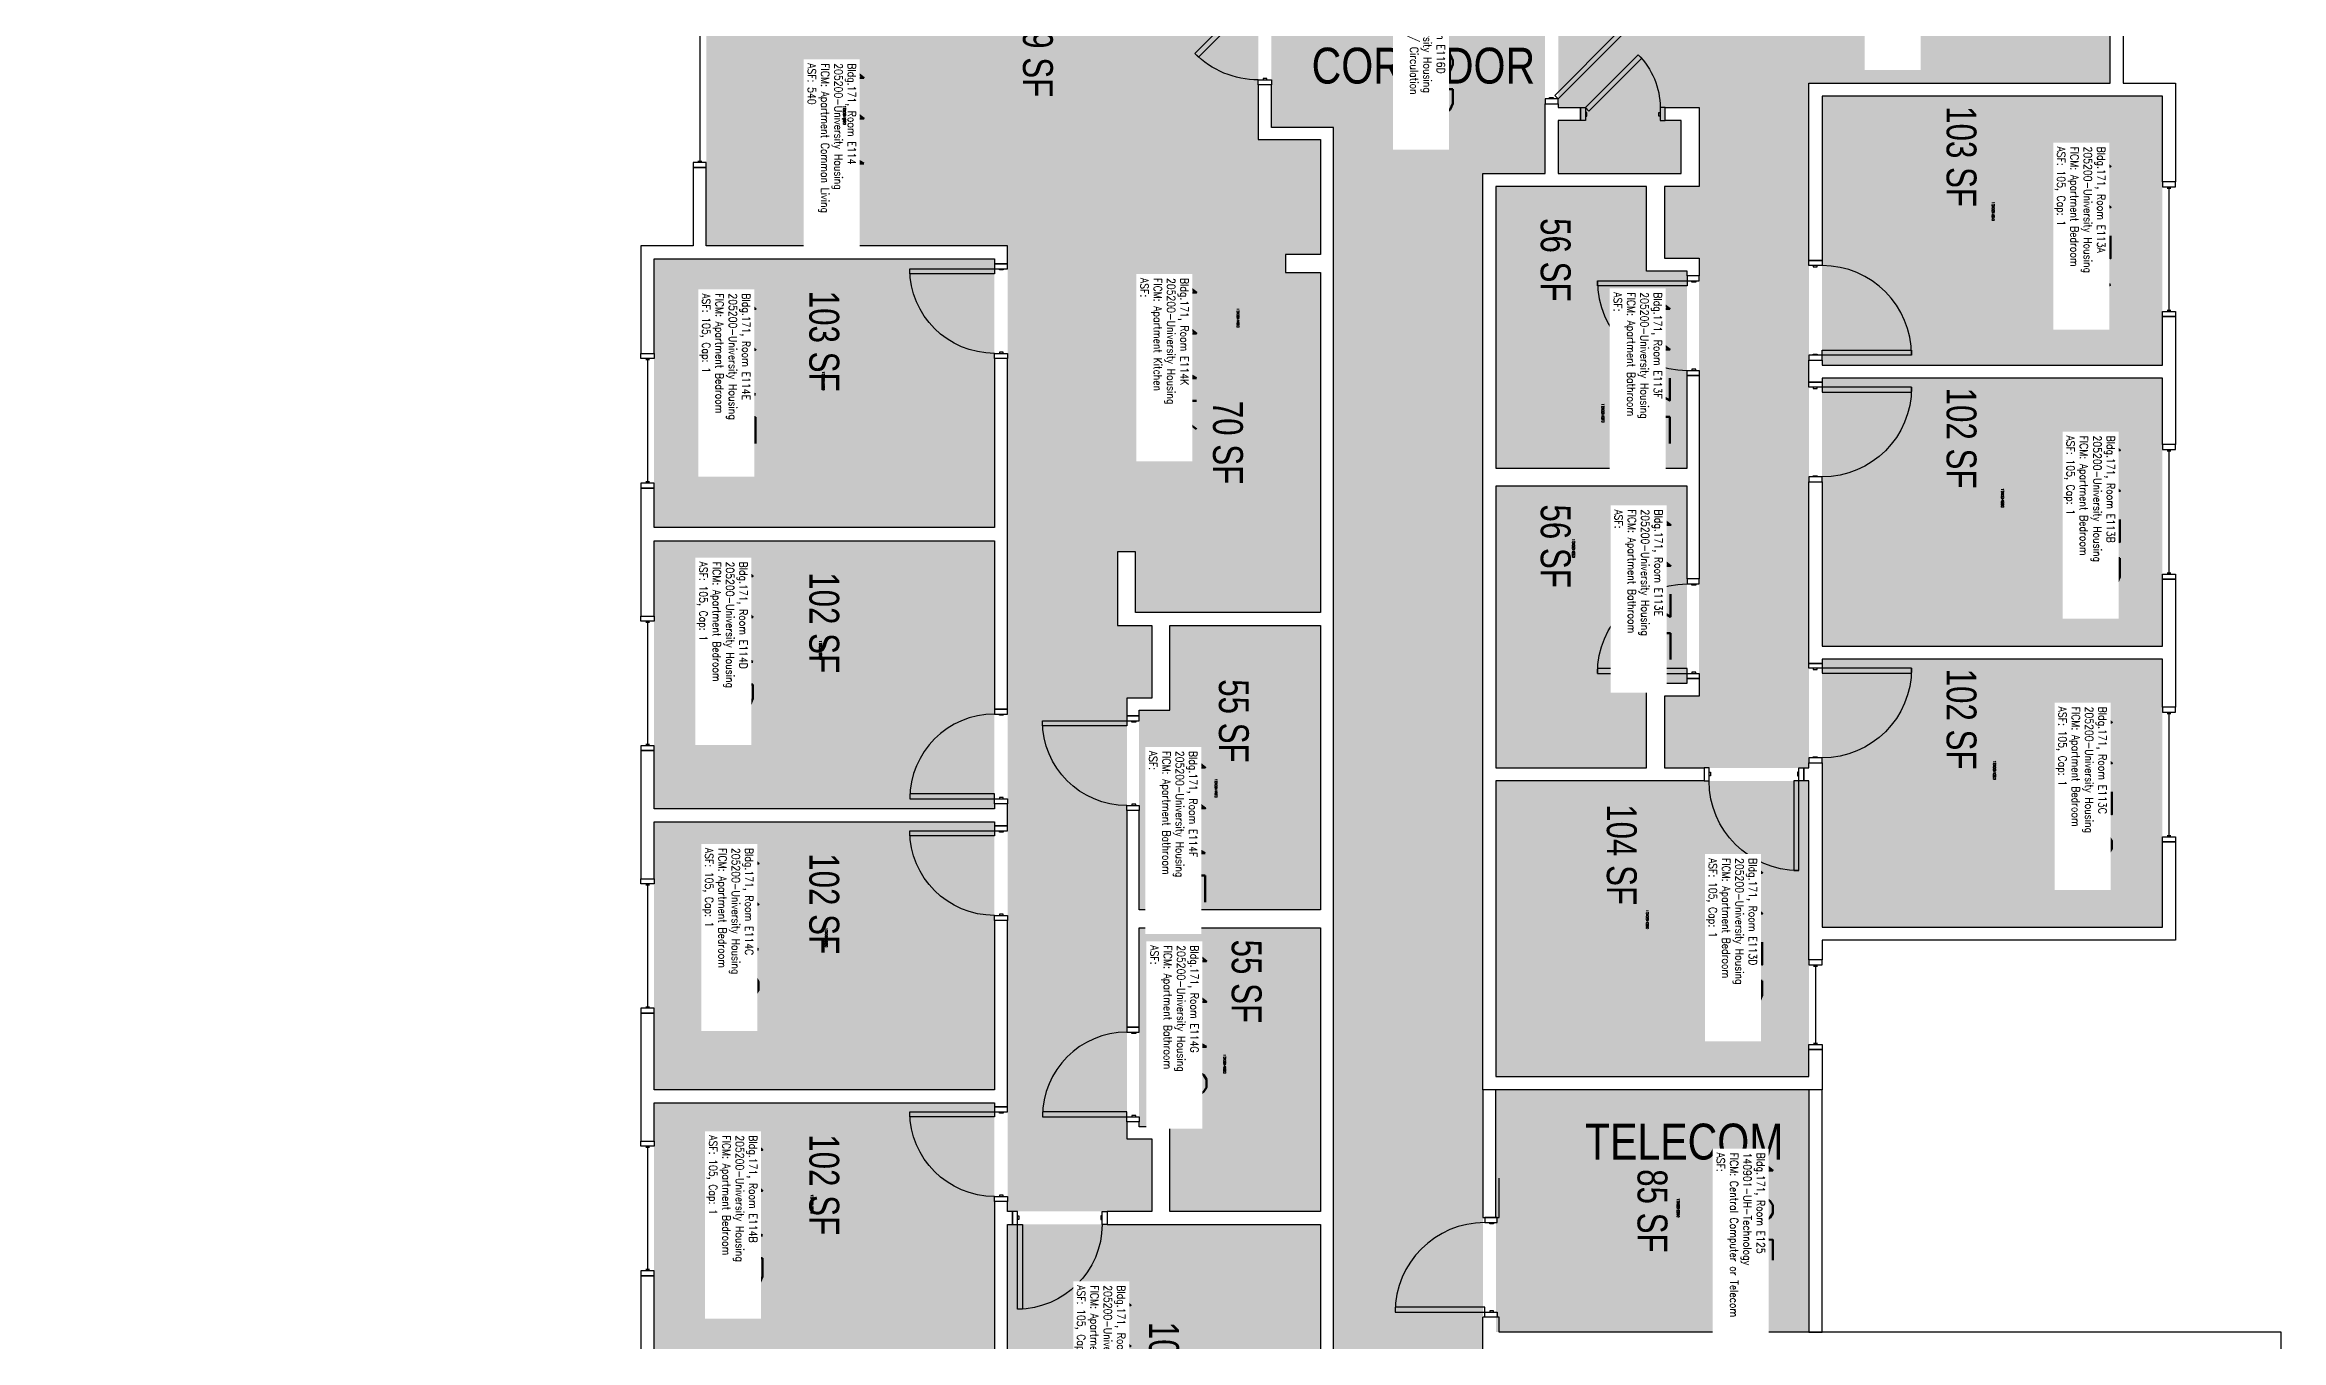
# Model space of a CAD drawing. Header units: inches. Extents: x 9163 to 12768, y -254 to 1312.
# Drawn here: x 11834 to 12732, y 369 to 889 of the extents above; entities that cross this region are included whole.
import ezdxf
from ezdxf.enums import TextEntityAlignment as Align

# ---------------------------------------------------------------- set-up
doc = ezdxf.new("R2010")
doc.units = ezdxf.units.IN
doc.header["$LTSCALE"] = 48
doc.header["$MEASUREMENT"] = 0
for name, color, linetype in [('A-AREA-IDEN', 1, 'Continuous'), ('A-DOOR', 2, 'Continuous'), ('A-GLAZ', 1, 'Continuous'), ('A-IDEN-RNUM', 7, 'Continuous'), ('A-IDEN-SNUM', 4, 'Continuous'), ('A-IDEN-VNUM', 4, 'Continuous'), ('A-WALL', 5, 'Continuous'), ('AREA-TEXT', 3, 'Continuous'), ('Rooms-Category-Color', 7, 'Continuous'), ('Rooms-College-Color', 7, 'Continuous'), ('Rooms-Department-Color', 7, 'Continuous'), ('Rooms-Division-Color', 7, 'Continuous'), ('Rooms-Information', 7, 'Continuous')]:
    doc.layers.add(name, color=color, linetype=linetype)
doc.styles.add('AREA', font='arial.ttf', dxfattribs={"width": 0.75, "height": 12})
doc.styles.add('ROOMSNUMBER', font='txt.shx', dxfattribs={"height": 0.03})
doc.styles.add('ROOMVNUMBER', font='simplex.shx', dxfattribs={"width": 0.85})
doc.styles.get("Standard").update_dxf_attribs({"font": 'ARIALN.TTF'})

msp = doc.modelspace()

# ---------------------------------------------------------------- hatches: boundary and pattern name
h = msp.add_hatch()
h.set_pattern_fill('ANSI31', color=256, style=0)
h.set_pattern_definition([(45, (13062.42635, 410.27494), (0.088388348, -0.088388348), [])])
h.paths.add_polyline_path([(12478.48, 741.74), (12478.48, 800.48), (12469.27, 800.48), (12469.27, 741.74)], flags=9)
at = {"layer": 'Rooms-Category-Color', "true_color": 0xadadad}
msp.add_hatch(color=253, dxfattribs=at).paths.add_polyline_path([(11586.08, 1009.26), (11586.08, 949.25), (11718.14, 949.26), (11979.46, 949.26), (12351.33, 949.26), (12351.33, 915.16), (12326.33, 915.16), (12326.33, 856.04), (12351.33, 856.04), (12351.33, 233.63), (12411.33, 233.63), (12411.33, 271.26), (12411.33, 837.54), (12436.33, 837.54), (12436.33, 919.86), (12411.33, 919.86), (12411.33, 1009.26), (12297.55, 1009.26), (12297.55, 1034.26), (12215.23, 1034.26), (12215.23, 1009.26), (12031.19, 1009.26)])
at = {"layer": 'Rooms-Category-Color', "true_color": 0x728ef3}
for points in [[(12546.71, 1009.26), (12546.71, 925.11), (12441.58, 925.11), (12441.58, 863.99), (12450.53, 863.99), (12450.53, 858.74), (12441.58, 858.74), (12441.58, 837.54), (12490.96, 837.54), (12490.96, 858.74), (12484.53, 858.74), (12484.53, 863.99), (12498.21, 863.99), (12498.21, 832.29), (12484.33, 832.29), (12484.33, 803.54), (12498.21, 803.54), (12498.21, 627.51), (12484.33, 627.51), (12484.33, 598.76), (12542.33, 598.76), (12542.33, 873.76), (12663.33, 873.76), (12663.33, 1009.26)], [(12220.33, 420.63), (12220.33, 808.51), (12099.33, 808.51), (12099.33, 944.01), (12264.46, 944.01), (12264.46, 915.16), (12281.08, 915.16), (12281.08, 920.04), (12269.33, 920.04), (12269.33, 944.01), (12346.08, 944.01), (12346.08, 920.04), (12319.08, 920.04), (12319.08, 915.16), (12321.08, 915.16), (12321.08, 851.16), (12346.08, 851.16), (12346.08, 804.96), (12332.08, 804.96), (12332.08, 797.71), (12271.72, 797.71), (12271.72, 685.59), (12264.47, 685.59), (12264.47, 655.96), (12278.33, 655.96), (12278.33, 626.83), (12268.33, 626.83), (12268.33, 449.76), (12278.33, 449.76), (12278.33, 420.63)], [(12684.33, 760.51), (12684.33, 868.51), (12547.58, 868.51), (12547.58, 760.51), (12683.89, 760.52)], [(12416.58, 719.16), (12416.58, 832.29), (12477.08, 832.29), (12477.08, 798.29), (12493.33, 798.29), (12493.33, 719.15)], [(12078.33, 695.26), (12078.33, 803.26), (12215.08, 803.26), (12215.08, 695.26), (12078.77, 695.27)], [(12346.08, 797.71), (12346.08, 661.21), (12271.72, 661.21), (12271.72, 797.71)], [(12684.33, 647.63), (12684.33, 755.26), (12547.6, 755.27), (12547.58, 647.63), (12683.89, 647.64)], [(12493.33, 632.77), (12493.33, 711.9), (12416.58, 711.9), (12416.58, 598.77), (12477.08, 598.76), (12477.08, 632.76)], [(12078.33, 582.38), (12078.33, 690.01), (12215.07, 690.02), (12215.08, 582.38), (12078.77, 582.39)], [(12346.08, 541.77), (12346.08, 655.96), (12285.58, 655.96), (12285.58, 621.96), (12273.21, 621.96), (12273.21, 541.77)], [(12684.33, 642.38), (12684.33, 534.76), (12547.58, 534.76), (12547.6, 642.39), (12683.89, 642.39)], [(12416.58, 474.77), (12542.33, 474.76), (12542.33, 593.51), (12416.58, 593.51)], [(12078.33, 577.13), (12078.33, 469.51), (12215.08, 469.51), (12215.07, 577.14), (12078.77, 577.14)], [(12273.21, 454.63), (12273.21, 534.52), (12346.08, 534.52), (12346.08, 420.64), (12285.58, 420.62), (12285.58, 454.63)], [(12078.33, 464.26), (12078.33, 356.63), (12215.08, 356.63), (12215.07, 464.27), (12078.77, 464.27)], [(12346.08, 296.64), (12220.33, 296.63), (12220.33, 415.38), (12346.08, 415.38)]]:
    msp.add_hatch(color=171, dxfattribs=at).paths.add_polyline_path(points)
at = {"layer": 'Rooms-Category-Color', "true_color": 0xe3c5e1}
msp.add_hatch(color=254, dxfattribs=at).paths.add_polyline_path([(12416.58, 469.51), (12542.33, 469.51), (12542.33, 372.13), (12416.58, 372.13)])
at = {"layer": 'Rooms-College-Color', "true_color": 0xadadad}
for points in [[(11586.08, 1009.26), (11586.08, 949.25), (11718.14, 949.26), (11979.46, 949.26), (12351.33, 949.26), (12351.33, 915.16), (12326.33, 915.16), (12326.33, 856.04), (12351.33, 856.04), (12351.33, 233.63), (12411.33, 233.63), (12411.33, 271.26), (12411.33, 837.54), (12436.33, 837.54), (12436.33, 919.86), (12411.33, 919.86), (12411.33, 1009.26), (12297.55, 1009.26), (12297.55, 1034.26), (12215.23, 1034.26), (12215.23, 1009.26), (12031.19, 1009.26)], [(12546.71, 1009.26), (12546.71, 925.11), (12441.58, 925.11), (12441.58, 863.99), (12450.53, 863.99), (12450.53, 858.74), (12441.58, 858.74), (12441.58, 837.54), (12490.96, 837.54), (12490.96, 858.74), (12484.53, 858.74), (12484.53, 863.99), (12498.21, 863.99), (12498.21, 832.29), (12484.33, 832.29), (12484.33, 803.54), (12498.21, 803.54), (12498.21, 627.51), (12484.33, 627.51), (12484.33, 598.76), (12542.33, 598.76), (12542.33, 873.76), (12663.33, 873.76), (12663.33, 1009.26)], [(12220.33, 420.63), (12220.33, 808.51), (12099.33, 808.51), (12099.33, 944.01), (12264.46, 944.01), (12264.46, 915.16), (12281.08, 915.16), (12281.08, 920.04), (12269.33, 920.04), (12269.33, 944.01), (12346.08, 944.01), (12346.08, 920.04), (12319.08, 920.04), (12319.08, 915.16), (12321.08, 915.16), (12321.08, 851.16), (12346.08, 851.16), (12346.08, 804.96), (12332.08, 804.96), (12332.08, 797.71), (12271.72, 797.71), (12271.72, 685.59), (12264.47, 685.59), (12264.47, 655.96), (12278.33, 655.96), (12278.33, 626.83), (12268.33, 626.83), (12268.33, 449.76), (12278.33, 449.76), (12278.33, 420.63)], [(12684.33, 760.51), (12684.33, 868.51), (12547.58, 868.51), (12547.58, 760.51), (12683.89, 760.52)], [(12416.58, 719.16), (12416.58, 832.29), (12477.08, 832.29), (12477.08, 798.29), (12493.33, 798.29), (12493.33, 719.15)], [(12078.33, 695.26), (12078.33, 803.26), (12215.08, 803.26), (12215.08, 695.26), (12078.77, 695.27)], [(12346.08, 797.71), (12346.08, 661.21), (12271.72, 661.21), (12271.72, 797.71)], [(12684.33, 647.63), (12684.33, 755.26), (12547.6, 755.27), (12547.58, 647.63), (12683.89, 647.64)], [(12493.33, 632.77), (12493.33, 711.9), (12416.58, 711.9), (12416.58, 598.77), (12477.08, 598.76), (12477.08, 632.76)], [(12078.33, 582.38), (12078.33, 690.01), (12215.07, 690.02), (12215.08, 582.38), (12078.77, 582.39)], [(12346.08, 541.77), (12346.08, 655.96), (12285.58, 655.96), (12285.58, 621.96), (12273.21, 621.96), (12273.21, 541.77)], [(12684.33, 642.38), (12684.33, 534.76), (12547.58, 534.76), (12547.6, 642.39), (12683.89, 642.39)], [(12416.58, 474.77), (12542.33, 474.76), (12542.33, 593.51), (12416.58, 593.51)], [(12078.33, 577.13), (12078.33, 469.51), (12215.08, 469.51), (12215.07, 577.14), (12078.77, 577.14)], [(12273.21, 454.63), (12273.21, 534.52), (12346.08, 534.52), (12346.08, 420.64), (12285.58, 420.62), (12285.58, 454.63)], [(12416.58, 469.51), (12542.33, 469.51), (12542.33, 372.13), (12416.58, 372.13)], [(12078.33, 464.26), (12078.33, 356.63), (12215.08, 356.63), (12215.07, 464.27), (12078.77, 464.27)], [(12346.08, 296.64), (12220.33, 296.63), (12220.33, 415.38), (12346.08, 415.38)]]:
    msp.add_hatch(color=253, dxfattribs=at).paths.add_polyline_path(points)
at = {"layer": 'Rooms-Department-Color', "true_color": 0xacacac}
msp.add_hatch(color=253, dxfattribs=at).paths.add_polyline_path([(11586.08, 1009.26), (11586.08, 949.25), (11718.14, 949.26), (11979.46, 949.26), (12351.33, 949.26), (12351.33, 915.16), (12326.33, 915.16), (12326.33, 856.04), (12351.33, 856.04), (12351.33, 233.63), (12411.33, 233.63), (12411.33, 271.26), (12411.33, 837.54), (12436.33, 837.54), (12436.33, 919.86), (12411.33, 919.86), (12411.33, 1009.26), (12297.55, 1009.26), (12297.55, 1034.26), (12215.23, 1034.26), (12215.23, 1009.26), (12031.19, 1009.26)])
at = {"layer": 'Rooms-Department-Color', "true_color": 0x604aed}
for points in [[(12546.71, 1009.26), (12546.71, 925.11), (12441.58, 925.11), (12441.58, 863.99), (12450.53, 863.99), (12450.53, 858.74), (12441.58, 858.74), (12441.58, 837.54), (12490.96, 837.54), (12490.96, 858.74), (12484.53, 858.74), (12484.53, 863.99), (12498.21, 863.99), (12498.21, 832.29), (12484.33, 832.29), (12484.33, 803.54), (12498.21, 803.54), (12498.21, 627.51), (12484.33, 627.51), (12484.33, 598.76), (12542.33, 598.76), (12542.33, 873.76), (12663.33, 873.76), (12663.33, 1009.26)], [(12220.33, 420.63), (12220.33, 808.51), (12099.33, 808.51), (12099.33, 944.01), (12264.46, 944.01), (12264.46, 915.16), (12281.08, 915.16), (12281.08, 920.04), (12269.33, 920.04), (12269.33, 944.01), (12346.08, 944.01), (12346.08, 920.04), (12319.08, 920.04), (12319.08, 915.16), (12321.08, 915.16), (12321.08, 851.16), (12346.08, 851.16), (12346.08, 804.96), (12332.08, 804.96), (12332.08, 797.71), (12271.72, 797.71), (12271.72, 685.59), (12264.47, 685.59), (12264.47, 655.96), (12278.33, 655.96), (12278.33, 626.83), (12268.33, 626.83), (12268.33, 449.76), (12278.33, 449.76), (12278.33, 420.63)], [(12684.33, 760.51), (12684.33, 868.51), (12547.58, 868.51), (12547.58, 760.51), (12683.89, 760.52)], [(12416.58, 719.16), (12416.58, 832.29), (12477.08, 832.29), (12477.08, 798.29), (12493.33, 798.29), (12493.33, 719.15)], [(12078.33, 695.26), (12078.33, 803.26), (12215.08, 803.26), (12215.08, 695.26), (12078.77, 695.27)], [(12346.08, 797.71), (12346.08, 661.21), (12271.72, 661.21), (12271.72, 797.71)], [(12684.33, 647.63), (12684.33, 755.26), (12547.6, 755.27), (12547.58, 647.63), (12683.89, 647.64)], [(12493.33, 632.77), (12493.33, 711.9), (12416.58, 711.9), (12416.58, 598.77), (12477.08, 598.76), (12477.08, 632.76)], [(12078.33, 582.38), (12078.33, 690.01), (12215.07, 690.02), (12215.08, 582.38), (12078.77, 582.39)], [(12346.08, 541.77), (12346.08, 655.96), (12285.58, 655.96), (12285.58, 621.96), (12273.21, 621.96), (12273.21, 541.77)], [(12684.33, 642.38), (12684.33, 534.76), (12547.58, 534.76), (12547.6, 642.39), (12683.89, 642.39)], [(12416.58, 474.77), (12542.33, 474.76), (12542.33, 593.51), (12416.58, 593.51)], [(12078.33, 577.13), (12078.33, 469.51), (12215.08, 469.51), (12215.07, 577.14), (12078.77, 577.14)], [(12273.21, 454.63), (12273.21, 534.52), (12346.08, 534.52), (12346.08, 420.64), (12285.58, 420.62), (12285.58, 454.63)], [(12416.58, 469.51), (12542.33, 469.51), (12542.33, 372.13), (12416.58, 372.13)], [(12078.33, 464.26), (12078.33, 356.63), (12215.08, 356.63), (12215.07, 464.27), (12078.77, 464.27)], [(12346.08, 296.64), (12220.33, 296.63), (12220.33, 415.38), (12346.08, 415.38)]]:
    msp.add_hatch(color=173, dxfattribs=at).paths.add_polyline_path(points)
at = {"layer": 'Rooms-Division-Color', "true_color": 0xadadad}
msp.add_hatch(color=253, dxfattribs=at).paths.add_polyline_path([(11586.08, 1009.26), (11586.08, 949.25), (11718.14, 949.26), (11979.46, 949.26), (12351.33, 949.26), (12351.33, 915.16), (12326.33, 915.16), (12326.33, 856.04), (12351.33, 856.04), (12351.33, 233.63), (12411.33, 233.63), (12411.33, 271.26), (12411.33, 837.54), (12436.33, 837.54), (12436.33, 919.86), (12411.33, 919.86), (12411.33, 1009.26), (12297.55, 1009.26), (12297.55, 1034.26), (12215.23, 1034.26), (12215.23, 1009.26), (12031.19, 1009.26)])
at = {"layer": 'Rooms-Division-Color', "true_color": 0x604aed}
for points in [[(12546.71, 1009.26), (12546.71, 925.11), (12441.58, 925.11), (12441.58, 863.99), (12450.53, 863.99), (12450.53, 858.74), (12441.58, 858.74), (12441.58, 837.54), (12490.96, 837.54), (12490.96, 858.74), (12484.53, 858.74), (12484.53, 863.99), (12498.21, 863.99), (12498.21, 832.29), (12484.33, 832.29), (12484.33, 803.54), (12498.21, 803.54), (12498.21, 627.51), (12484.33, 627.51), (12484.33, 598.76), (12542.33, 598.76), (12542.33, 873.76), (12663.33, 873.76), (12663.33, 1009.26)], [(12220.33, 420.63), (12220.33, 808.51), (12099.33, 808.51), (12099.33, 944.01), (12264.46, 944.01), (12264.46, 915.16), (12281.08, 915.16), (12281.08, 920.04), (12269.33, 920.04), (12269.33, 944.01), (12346.08, 944.01), (12346.08, 920.04), (12319.08, 920.04), (12319.08, 915.16), (12321.08, 915.16), (12321.08, 851.16), (12346.08, 851.16), (12346.08, 804.96), (12332.08, 804.96), (12332.08, 797.71), (12271.72, 797.71), (12271.72, 685.59), (12264.47, 685.59), (12264.47, 655.96), (12278.33, 655.96), (12278.33, 626.83), (12268.33, 626.83), (12268.33, 449.76), (12278.33, 449.76), (12278.33, 420.63)], [(12684.33, 760.51), (12684.33, 868.51), (12547.58, 868.51), (12547.58, 760.51), (12683.89, 760.52)], [(12416.58, 719.16), (12416.58, 832.29), (12477.08, 832.29), (12477.08, 798.29), (12493.33, 798.29), (12493.33, 719.15)], [(12078.33, 695.26), (12078.33, 803.26), (12215.08, 803.26), (12215.08, 695.26), (12078.77, 695.27)], [(12346.08, 797.71), (12346.08, 661.21), (12271.72, 661.21), (12271.72, 797.71)], [(12684.33, 647.63), (12684.33, 755.26), (12547.6, 755.27), (12547.58, 647.63), (12683.89, 647.64)], [(12493.33, 632.77), (12493.33, 711.9), (12416.58, 711.9), (12416.58, 598.77), (12477.08, 598.76), (12477.08, 632.76)], [(12078.33, 582.38), (12078.33, 690.01), (12215.07, 690.02), (12215.08, 582.38), (12078.77, 582.39)], [(12346.08, 541.77), (12346.08, 655.96), (12285.58, 655.96), (12285.58, 621.96), (12273.21, 621.96), (12273.21, 541.77)], [(12684.33, 642.38), (12684.33, 534.76), (12547.58, 534.76), (12547.6, 642.39), (12683.89, 642.39)], [(12416.58, 474.77), (12542.33, 474.76), (12542.33, 593.51), (12416.58, 593.51)], [(12078.33, 577.13), (12078.33, 469.51), (12215.08, 469.51), (12215.07, 577.14), (12078.77, 577.14)], [(12273.21, 454.63), (12273.21, 534.52), (12346.08, 534.52), (12346.08, 420.64), (12285.58, 420.62), (12285.58, 454.63)], [(12416.58, 469.51), (12542.33, 469.51), (12542.33, 372.13), (12416.58, 372.13)], [(12078.33, 464.26), (12078.33, 356.63), (12215.08, 356.63), (12215.07, 464.27), (12078.77, 464.27)], [(12346.08, 296.64), (12220.33, 296.63), (12220.33, 415.38), (12346.08, 415.38)]]:
    msp.add_hatch(color=173, dxfattribs=at).paths.add_polyline_path(points)

# ---------------------------------------------------------------- linework, layer by layer
at = {"layer": 'A-DOOR'}
for points in [[(12321.08, 911.13), (12322.5, 909.72), (12297.04, 884.26), (12295.63, 885.68)], [(12441.58, 867.48), (12440.17, 868.89), (12465.62, 894.35), (12467.04, 892.93)], [(12452.53, 863.99), (12453.95, 862.57), (12475.16, 883.79), (12473.75, 885.2)], [(12326.33, 875.13), (12326.33, 873.13), (12321.08, 873.13), (12321.08, 875.13)], [(12324.58, 875.13), (12324.58, 875.63), (12323.08, 875.63), (12323.08, 875.13)], [(12436.33, 867.48), (12436.33, 865.48), (12441.58, 865.48), (12441.58, 867.48)], [(12438.08, 867.48), (12438.08, 867.98), (12439.58, 867.98), (12439.58, 867.48)], [(12452.53, 858.74), (12450.53, 858.74), (12450.53, 863.99), (12452.53, 863.99)], [(12482.53, 858.74), (12484.53, 858.74), (12484.53, 863.99), (12482.53, 863.99)], [(12452.53, 860.49), (12453.03, 860.49), (12453.03, 861.99), (12452.53, 861.99)], [(12482.53, 860.49), (12482.03, 860.49), (12482.03, 861.99), (12482.53, 861.99)], [(12220.33, 799.26), (12220.33, 801.26), (12215.08, 801.26), (12215.08, 799.26)], [(12542.33, 800.51), (12542.33, 802.51), (12547.58, 802.51), (12547.58, 800.51)], [(12544.08, 800.51), (12544.08, 800.01), (12545.58, 800.01), (12545.58, 800.51)], [(12215.08, 799.26), (12215.08, 797.26), (12181.08, 797.26), (12181.08, 799.26)], [(12218.58, 799.26), (12218.58, 798.76), (12217.08, 798.76), (12217.08, 799.26)], [(12493.33, 794.4), (12493.33, 792.4), (12457.33, 792.4), (12457.33, 794.4)], [(12498.21, 794.4), (12498.21, 796.4), (12493.33, 796.4), (12493.33, 794.4)], [(12496.83, 794.4), (12496.83, 793.9), (12495.33, 793.9), (12495.33, 794.4)], [(12220.33, 765.26), (12220.33, 763.26), (12215.08, 763.26), (12215.08, 765.26)], [(12218.58, 765.26), (12218.58, 765.76), (12217.08, 765.76), (12217.08, 765.26)], [(12542.33, 764.51), (12542.33, 762.51), (12547.58, 762.51), (12547.58, 764.51)], [(12544.08, 764.51), (12544.08, 765.01), (12545.58, 765.01), (12545.58, 764.51)], [(12547.58, 764.51), (12547.58, 766.51), (12583.58, 766.51), (12583.58, 764.51)], [(12498.21, 758.4), (12498.21, 756.4), (12493.33, 756.4), (12493.33, 758.4)], [(12496.83, 758.4), (12496.83, 758.9), (12495.33, 758.9), (12495.33, 758.4)], [(12542.33, 751.63), (12542.33, 753.63), (12547.58, 753.63), (12547.58, 751.63)], [(12544.08, 751.63), (12544.08, 751.13), (12545.58, 751.13), (12545.58, 751.63)], [(12547.58, 751.63), (12547.58, 749.63), (12583.58, 749.63), (12583.58, 751.63)], [(12542.33, 715.63), (12542.33, 713.63), (12547.58, 713.63), (12547.58, 715.63)], [(12544.08, 715.63), (12544.08, 716.13), (12545.58, 716.13), (12545.58, 715.63)], [(12498.21, 672.65), (12498.21, 674.65), (12493.33, 674.65), (12493.33, 672.65)], [(12496.83, 672.65), (12496.83, 672.15), (12495.33, 672.15), (12495.33, 672.65)], [(12493.33, 636.65), (12493.33, 638.65), (12457.33, 638.65), (12457.33, 636.65)], [(12542.33, 638.76), (12542.33, 640.76), (12547.58, 640.76), (12547.58, 638.76)], [(12544.08, 638.76), (12544.08, 638.26), (12545.58, 638.26), (12545.58, 638.76)], [(12547.58, 638.76), (12547.58, 636.76), (12583.58, 636.76), (12583.58, 638.76)], [(12498.21, 636.65), (12498.21, 634.65), (12493.33, 634.65), (12493.33, 636.65)], [(12496.83, 636.65), (12496.83, 637.15), (12495.33, 637.15), (12495.33, 636.65)], [(12220.33, 620.38), (12220.33, 622.38), (12215.08, 622.38), (12215.08, 620.38)], [(12218.58, 620.38), (12218.58, 619.88), (12217.08, 619.88), (12217.08, 620.38)], [(12268.33, 617.66), (12268.33, 615.66), (12234.33, 615.66), (12234.33, 617.66)], [(12273.21, 617.66), (12273.21, 619.66), (12268.33, 619.66), (12268.33, 617.66)], [(12271.83, 617.66), (12271.83, 617.16), (12270.33, 617.16), (12270.33, 617.66)], [(12542.33, 602.76), (12542.33, 600.76), (12547.58, 600.76), (12547.58, 602.76)], [(12544.08, 602.76), (12544.08, 603.26), (12545.58, 603.26), (12545.58, 602.76)], [(12502.21, 598.76), (12500.21, 598.76), (12500.21, 593.51), (12502.21, 593.51)], [(12502.21, 597.01), (12502.71, 597.01), (12502.71, 595.51), (12502.21, 595.51)], [(12538.21, 593.51), (12536.21, 593.51), (12536.21, 557.51), (12538.21, 557.51)], [(12538.21, 597.01), (12537.71, 597.01), (12537.71, 595.51), (12538.21, 595.51)], [(12538.21, 598.76), (12540.21, 598.76), (12540.21, 593.51), (12538.21, 593.51)], [(12215.08, 586.38), (12215.08, 588.38), (12181.08, 588.38), (12181.08, 586.38)], [(12220.33, 586.38), (12220.33, 584.38), (12215.08, 584.38), (12215.08, 586.38)], [(12218.58, 586.38), (12218.58, 586.88), (12217.08, 586.88), (12217.08, 586.38)], [(12271.83, 583.66), (12271.83, 584.16), (12270.33, 584.16), (12270.33, 583.66)], [(12220.33, 573.51), (12220.33, 575.51), (12215.08, 575.51), (12215.08, 573.51)], [(12273.21, 583.66), (12273.21, 581.66), (12268.33, 581.66), (12268.33, 583.66)], [(12215.08, 573.51), (12215.08, 571.51), (12181.08, 571.51), (12181.08, 573.51)], [(12218.58, 573.51), (12218.58, 573.01), (12217.08, 573.01), (12217.08, 573.51)], [(12220.33, 539.51), (12220.33, 537.51), (12215.08, 537.51), (12215.08, 539.51)], [(12218.58, 539.51), (12218.58, 540.01), (12217.08, 540.01), (12217.08, 539.51)], [(12273.21, 492.63), (12273.21, 494.63), (12268.33, 494.63), (12268.33, 492.63)], [(12271.83, 492.63), (12271.83, 492.13), (12270.33, 492.13), (12270.33, 492.63)], [(12215.08, 460.63), (12215.08, 458.63), (12181.08, 458.63), (12181.08, 460.63)], [(12220.33, 460.63), (12220.33, 462.63), (12215.08, 462.63), (12215.08, 460.63)], [(12218.58, 460.63), (12218.58, 460.13), (12217.08, 460.13), (12217.08, 460.63)], [(12268.33, 458.63), (12268.33, 460.63), (12234.33, 460.63), (12234.33, 458.63)], [(12273.21, 458.63), (12273.21, 456.63), (12268.33, 456.63), (12268.33, 458.63)], [(12271.83, 458.63), (12271.83, 459.13), (12270.33, 459.13), (12270.33, 458.63)], [(12220.33, 426.63), (12220.33, 424.63), (12215.08, 424.63), (12215.08, 426.63)], [(12218.58, 426.63), (12218.58, 427.13), (12217.08, 427.13), (12217.08, 426.63)], [(12224.33, 420.63), (12222.33, 420.63), (12222.33, 415.38), (12224.33, 415.38)], [(12224.33, 418.88), (12224.83, 418.88), (12224.83, 417.38), (12224.33, 417.38)], [(12224.33, 415.38), (12226.33, 415.38), (12226.33, 381.38), (12224.33, 381.38)], [(12258.33, 418.88), (12257.83, 418.88), (12257.83, 417.38), (12258.33, 417.38)], [(12258.33, 420.63), (12260.33, 420.63), (12260.33, 415.38), (12258.33, 415.38)], [(12417.08, 416.13), (12417.08, 418.13), (12412.08, 418.13), (12412.08, 416.13)], [(12415.58, 416.13), (12415.58, 415.63), (12414.08, 415.63), (12414.08, 416.13)], [(12412.08, 380.13), (12412.08, 382.13), (12376.08, 382.13), (12376.08, 380.13)], [(12417.08, 380.13), (12417.08, 378.13), (12412.08, 378.13), (12412.08, 380.13)], [(12415.58, 380.13), (12415.58, 380.63), (12414.08, 380.63), (12414.08, 380.13)]]:
    msp.add_lwpolyline(points, close=True, dxfattribs=at)
at = {"layer": 'A-DOOR', "extrusion": (0, 0, -1)}
for centre, radius, start, end in [((-12321.08, 911.13), 36, 270, 315), ((-12452.53, 863.99), 30, 135, 180), ((-12215.08, 799.26), 34, 270, 0), ((-12547.58, 751.63), 36, 180, 270), ((-12493.33, 636.65), 36, 0, 90), ((-12547.58, 638.76), 36, 180, 270), ((-12268.33, 617.66), 34, 270, 0), ((-12538.21, 593.51), 36, 270, 0), ((-12215.08, 573.51), 34, 270, 0), ((-12215.08, 460.63), 34, 270, 0), ((-12224.33, 415.38), 34, 180, 270)]:
    msp.add_arc(centre, radius, start, end, dxfattribs=at)
at = {"layer": 'A-DOOR'}
for centre, radius, start, end in [((12547.58, 764.51), 36, 0, 90), ((12493.33, 794.4), 36, 180, 270), ((12215.08, 586.38), 34, 90, 180), ((12268.33, 458.63), 34, 90, 180), ((12412.08, 380.13), 36, 90, 180)]:
    msp.add_arc(centre, radius, start, end, dxfattribs=at)
at = {"layer": 'A-GLAZ'}
for p, q in [((12096.71, 909.39), (12096.71, 842.39)), ((12097.46, 842.39), (12095.96, 842.39)), ((12686.21, 831.6), (12687.71, 831.6)), ((12686.96, 831.6), (12686.96, 782.6)), ((12686.21, 782.6), (12687.71, 782.6)), ((12076.46, 762.67), (12074.96, 762.67)), ((12075.71, 762.67), (12075.71, 713.67)), ((12686.21, 726.13), (12687.71, 726.13)), ((12686.96, 726.13), (12686.96, 677.13)), ((12076.46, 713.67), (12074.96, 713.67)), ((12686.21, 677.13), (12687.71, 677.13)), ((12076.46, 657.19), (12074.96, 657.19)), ((12075.71, 657.19), (12075.71, 608.19)), ((12686.21, 620.61), (12687.71, 620.61)), ((12686.96, 620.61), (12686.96, 571.61)), ((12076.46, 608.19), (12074.96, 608.19)), ((12686.21, 571.61), (12687.71, 571.61)), ((12076.46, 551.69), (12074.96, 551.69)), ((12075.71, 551.69), (12075.71, 502.69)), ((12544.21, 519.14), (12545.71, 519.14)), ((12544.96, 519.14), (12544.96, 488.14)), ((12076.46, 502.69), (12074.96, 502.69)), ((12544.21, 488.14), (12545.71, 488.14)), ((12076.46, 446.27), (12074.96, 446.27)), ((12075.71, 446.27), (12075.71, 397.27)), ((12076.46, 397.27), (12074.96, 397.27))]:
    msp.add_line(p, q, dxfattribs=at)
for points in [[(12094.08, 841.89), (12094.08, 839.89), (12099.33, 839.89), (12099.33, 841.89)], [(12689.58, 832.1), (12689.58, 834.1), (12684.33, 834.1), (12684.33, 832.1)], [(12689.58, 782.1), (12689.58, 780.1), (12684.33, 780.1), (12684.33, 782.1)], [(12073.08, 763.17), (12073.08, 765.17), (12078.33, 765.17), (12078.33, 763.17)], [(12689.58, 726.63), (12689.58, 728.63), (12684.33, 728.63), (12684.33, 726.63)], [(12073.08, 713.17), (12073.08, 711.17), (12078.33, 711.17), (12078.33, 713.17)], [(12689.58, 676.63), (12689.58, 674.63), (12684.33, 674.63), (12684.33, 676.63)], [(12073.08, 657.69), (12073.08, 659.69), (12078.33, 659.69), (12078.33, 657.69)], [(12689.58, 621.11), (12689.58, 623.11), (12684.33, 623.11), (12684.33, 621.11)], [(12073.08, 607.69), (12073.08, 605.69), (12078.33, 605.69), (12078.33, 607.69)], [(12689.58, 571.11), (12689.58, 569.11), (12684.33, 569.11), (12684.33, 571.11)], [(12073.08, 552.19), (12073.08, 554.19), (12078.33, 554.19), (12078.33, 552.19)], [(12547.58, 519.64), (12547.58, 521.64), (12542.33, 521.64), (12542.33, 519.64)], [(12073.08, 502.19), (12073.08, 500.19), (12078.33, 500.19), (12078.33, 502.19)], [(12547.58, 487.64), (12547.58, 485.64), (12542.33, 485.64), (12542.33, 487.64)], [(12073.08, 446.77), (12073.08, 448.77), (12078.33, 448.77), (12078.33, 446.77)], [(12073.08, 396.77), (12073.08, 394.77), (12078.33, 394.77), (12078.33, 396.77)]]:
    msp.add_lwpolyline(points, close=True, dxfattribs=at)
at = {"layer": 'A-WALL'}
for p, q in [((12663.33, 873.76), (12663.33, 905.14)), ((12668.58, 905.14), (12668.58, 873.76)), ((12321.08, 873.13), (12321.08, 851.16)), ((12326.33, 873.13), (12321.08, 873.13)), ((12326.33, 856.04), (12326.33, 873.13)), ((12542.33, 873.76), (12663.33, 873.76)), ((12542.33, 802.51), (12542.33, 873.76)), ((12668.58, 873.76), (12689.58, 873.76)), ((12689.58, 873.76), (12689.58, 834.1)), ((12436.33, 837.54), (12436.33, 865.48)), ((12436.33, 865.48), (12441.58, 865.48)), ((12441.58, 865.48), (12441.58, 863.99)), ((12441.58, 863.99), (12450.53, 863.99)), ((12450.53, 863.99), (12450.53, 858.74)), ((12484.53, 863.99), (12498.21, 863.99)), ((12484.53, 858.74), (12484.53, 863.99)), ((12498.21, 863.99), (12498.21, 832.29)), ((12684.33, 868.51), (12547.58, 868.51)), ((12547.58, 868.51), (12547.58, 802.51)), ((12684.33, 834.1), (12684.33, 868.51)), ((12351.33, 856.04), (12326.33, 856.04)), ((12351.33, 420.01), (12351.33, 856.04)), ((12450.53, 858.74), (12441.58, 858.74)), ((12441.58, 858.74), (12441.58, 837.54)), ((12490.96, 858.74), (12484.53, 858.74)), ((12490.96, 837.54), (12490.96, 858.74)), ((12321.08, 851.16), (12346.08, 851.16)), ((12346.08, 851.16), (12346.08, 804.96)), ((12094.08, 839.89), (12094.08, 808.51)), ((12099.33, 839.89), (12094.08, 839.89)), ((12099.33, 808.51), (12099.33, 839.89)), ((12411.33, 598.13), (12411.33, 837.54)), ((12411.33, 837.54), (12436.33, 837.54)), ((12441.58, 837.54), (12490.96, 837.54)), ((12416.58, 832.29), (12416.58, 719.15)), ((12477.08, 832.29), (12416.58, 832.29)), ((12477.08, 798.29), (12477.08, 832.29)), ((12484.33, 832.29), (12484.33, 803.54)), ((12498.21, 832.29), (12484.33, 832.29)), ((12689.58, 834.1), (12684.33, 834.1)), ((12073.08, 808.51), (12073.08, 765.17)), ((12094.08, 808.51), (12073.08, 808.51)), ((12078.33, 765.17), (12078.33, 803.26)), ((12078.33, 803.26), (12215.08, 803.26)), ((12220.33, 808.51), (12099.33, 808.51)), ((12215.08, 803.26), (12215.08, 801.26)), ((12215.08, 801.26), (12220.33, 801.26)), ((12220.33, 801.26), (12220.33, 808.51)), ((12346.08, 804.96), (12332.08, 804.96)), ((12332.08, 804.96), (12332.08, 797.71)), ((12484.33, 803.54), (12498.21, 803.54)), ((12498.21, 803.54), (12498.21, 796.4)), ((12547.58, 802.51), (12542.33, 802.51)), ((12332.08, 797.71), (12346.08, 797.71)), ((12346.08, 797.71), (12346.08, 661.21)), ((12493.33, 798.29), (12477.08, 798.29)), ((12493.33, 796.4), (12493.33, 798.29)), ((12498.21, 796.4), (12493.33, 796.4)), ((12684.33, 760.51), (12684.33, 780.1)), ((12684.33, 780.1), (12689.58, 780.1)), ((12689.58, 780.1), (12689.58, 728.63)), ((12073.08, 765.17), (12078.33, 765.17)), ((12215.08, 763.26), (12215.08, 695.26)), ((12220.33, 763.26), (12215.08, 763.26)), ((12220.33, 622.38), (12220.33, 763.26)), ((12493.33, 719.15), (12493.33, 756.4)), ((12493.33, 756.4), (12498.21, 756.4)), ((12498.21, 756.4), (12498.21, 674.65)), ((12542.33, 753.63), (12542.33, 762.51)), ((12542.33, 762.51), (12547.58, 762.51)), ((12547.58, 762.51), (12547.58, 760.51)), ((12547.58, 760.51), (12684.33, 760.51)), ((12684.33, 755.26), (12547.58, 755.26)), ((12547.58, 755.26), (12547.58, 753.63)), ((12684.33, 728.63), (12684.33, 755.26)), ((12547.58, 753.63), (12542.33, 753.63)), ((12689.58, 728.63), (12684.33, 728.63)), ((12416.58, 719.15), (12493.33, 719.15)), ((12073.08, 711.17), (12073.08, 659.69)), ((12078.33, 711.17), (12073.08, 711.17)), ((12078.33, 695.26), (12078.33, 711.17)), ((12493.33, 711.9), (12416.58, 711.9)), ((12416.58, 711.9), (12416.58, 598.76)), ((12493.33, 674.65), (12493.33, 711.9)), ((12542.33, 640.76), (12542.33, 713.63)), ((12542.33, 713.63), (12547.58, 713.63)), ((12547.58, 713.63), (12547.58, 647.63)), ((12215.08, 695.26), (12078.33, 695.26)), ((12078.33, 659.69), (12078.33, 690.01)), ((12078.33, 690.01), (12215.08, 690.01)), ((12215.08, 690.01), (12215.08, 622.38)), ((12271.72, 685.59), (12264.47, 685.59)), ((12264.47, 685.59), (12264.47, 655.96)), ((12271.72, 661.21), (12271.72, 685.59)), ((12498.21, 674.65), (12493.33, 674.65)), ((12684.33, 647.63), (12684.33, 674.63)), ((12684.33, 674.63), (12689.58, 674.63)), ((12689.58, 674.63), (12689.58, 623.11)), ((12073.08, 659.69), (12078.33, 659.69)), ((12264.47, 655.96), (12278.33, 655.96)), ((12346.08, 661.21), (12271.72, 661.21)), ((12278.33, 655.96), (12278.33, 626.83)), ((12285.58, 621.96), (12285.58, 655.96)), ((12285.58, 655.96), (12346.08, 655.96)), ((12346.08, 655.96), (12346.08, 541.77)), ((12547.58, 647.63), (12684.33, 647.63)), ((12547.58, 640.76), (12542.33, 640.76)), ((12684.33, 642.38), (12547.58, 642.38)), ((12547.58, 642.38), (12547.58, 640.76)), ((12684.33, 623.11), (12684.33, 642.38)), ((12477.08, 632.76), (12493.33, 632.76)), ((12477.08, 598.76), (12477.08, 632.76)), ((12493.33, 632.76), (12493.33, 634.65)), ((12493.33, 634.65), (12498.21, 634.65)), ((12498.21, 634.65), (12498.21, 627.51)), ((12215.08, 622.38), (12220.33, 622.38)), ((12268.33, 626.83), (12268.33, 619.66)), ((12278.33, 626.83), (12268.33, 626.83)), ((12273.21, 619.66), (12273.21, 621.96)), ((12273.21, 621.96), (12285.58, 621.96)), ((12498.21, 627.51), (12484.33, 627.51)), ((12484.33, 627.51), (12484.33, 598.76)), ((12689.58, 623.11), (12684.33, 623.11)), ((12268.33, 619.66), (12273.21, 619.66)), ((12078.33, 605.69), (12073.08, 605.69)), ((12073.08, 605.69), (12073.08, 554.19)), ((12078.33, 582.38), (12078.33, 605.69)), ((12411.33, 469.51), (12411.33, 598.13)), ((12416.58, 598.76), (12477.08, 598.76)), ((12416.58, 593.51), (12416.58, 474.76)), ((12497.58, 593.51), (12416.58, 593.51)), ((12484.33, 598.76), (12497.58, 598.76)), ((12497.58, 598.76), (12500.21, 598.76)), ((12500.21, 593.51), (12497.58, 593.51)), ((12500.21, 598.76), (12500.21, 593.51)), ((12540.21, 598.76), (12542.33, 598.76)), ((12540.21, 593.51), (12540.21, 598.76)), ((12542.33, 593.51), (12540.21, 593.51)), ((12542.33, 598.76), (12542.33, 600.76)), ((12542.33, 600.76), (12547.58, 600.76)), ((12542.33, 530.13), (12542.33, 593.51)), ((12547.58, 600.76), (12547.58, 534.76)), ((12220.33, 584.38), (12215.08, 584.38)), ((12215.08, 584.38), (12215.08, 582.38)), ((12220.33, 575.51), (12220.33, 584.38)), ((12215.08, 582.38), (12078.33, 582.38)), ((12078.33, 554.19), (12078.33, 577.13)), ((12078.33, 577.13), (12215.08, 577.13)), ((12215.08, 577.13), (12215.08, 575.51)), ((12215.08, 575.51), (12220.33, 575.51)), ((12268.33, 581.66), (12268.33, 494.63)), ((12273.21, 581.66), (12268.33, 581.66)), ((12273.21, 541.77), (12273.21, 581.66)), ((12684.33, 534.76), (12684.33, 569.11)), ((12684.33, 569.11), (12689.58, 569.11)), ((12689.58, 569.11), (12689.58, 529.51)), ((12073.08, 554.19), (12078.33, 554.19)), ((12346.08, 541.77), (12273.21, 541.77)), ((12215.08, 537.51), (12215.08, 469.51)), ((12220.33, 537.51), (12215.08, 537.51)), ((12220.33, 462.63), (12220.33, 537.51)), ((12273.21, 494.63), (12273.21, 534.52)), ((12273.21, 534.52), (12346.08, 534.52)), ((12346.08, 534.52), (12346.08, 420.63)), ((12547.58, 534.76), (12684.33, 534.76)), ((12542.33, 521.64), (12542.33, 530.13)), ((12547.58, 521.64), (12542.33, 521.64)), ((12689.58, 529.51), (12547.58, 529.51)), ((12547.58, 529.51), (12547.58, 521.64)), ((12078.33, 500.19), (12073.08, 500.19)), ((12073.08, 500.19), (12073.08, 448.77)), ((12078.33, 469.51), (12078.33, 500.19)), ((12268.33, 494.63), (12273.21, 494.63)), ((12542.33, 474.76), (12542.33, 485.64)), ((12542.33, 485.64), (12547.58, 485.64)), ((12547.58, 485.64), (12547.58, 469.51)), ((12215.08, 469.51), (12078.33, 469.51)), ((12416.58, 469.51), (12411.33, 469.51)), ((12411.33, 469.51), (12411.33, 418.13)), ((12547.58, 469.51), (12411.33, 469.51)), ((12416.58, 474.76), (12542.33, 474.76)), ((12416.58, 418.13), (12416.58, 469.51)), ((12542.33, 469.51), (12542.33, 372.13)), ((12547.58, 469.51), (12542.33, 469.51)), ((12547.58, 372.13), (12547.58, 469.51)), ((12078.33, 464.26), (12215.08, 464.26)), ((12078.33, 448.77), (12078.33, 464.26)), ((12215.08, 464.26), (12215.08, 462.63)), ((12215.08, 462.63), (12220.33, 462.63)), ((12268.33, 456.63), (12268.33, 449.76)), ((12273.21, 456.63), (12268.33, 456.63)), ((12268.33, 449.76), (12278.33, 449.76)), ((12273.21, 454.63), (12273.21, 456.63)), ((12285.58, 454.63), (12273.21, 454.63)), ((12278.33, 449.76), (12278.33, 420.63)), ((12285.58, 420.63), (12285.58, 454.63)), ((12073.08, 448.77), (12078.33, 448.77)), ((12411.33, 434.01), (12411.33, 418.13)), ((12417.83, 418.13), (12417.83, 434.01)), ((12215.08, 424.63), (12215.08, 356.63)), ((12220.33, 424.63), (12215.08, 424.63)), ((12220.33, 420.63), (12220.33, 424.63)), ((12222.33, 420.63), (12220.33, 420.63)), ((12220.33, 352.01), (12220.33, 415.38)), ((12220.33, 415.38), (12222.33, 415.38)), ((12222.33, 415.38), (12222.33, 420.63)), ((12278.33, 420.63), (12260.33, 420.63)), ((12260.33, 420.63), (12260.33, 415.38)), ((12260.33, 415.38), (12346.08, 415.38)), ((12346.08, 420.63), (12285.58, 420.63)), ((12346.08, 415.38), (12346.08, 296.63)), ((12351.33, 291.38), (12351.33, 420.01)), ((12411.33, 418.13), (12417.83, 418.13)), ((12073.08, 394.77), (12073.08, 351.38)), ((12078.33, 394.77), (12073.08, 394.77)), ((12078.33, 356.63), (12078.33, 394.77)), ((12411.33, 311.26), (12411.33, 378.13)), ((12417.83, 378.13), (12411.33, 378.13)), ((12417.83, 372.13), (12417.83, 378.13)), ((12732.08, 372.13), (12417.83, 372.13)), ((12542.33, 372.13), (12547.58, 372.13)), ((12732.08, 359.73), (12732.08, 372.13))]:
    msp.add_line(p, q, dxfattribs=at)

# ---------------------------------------------------------------- texts
at = {"layer": 'A-AREA-IDEN'}
for s, p in [('CORRIDOR', (12387.41, 873.64)), ('TELECOM', (12492.2, 441.47))]:
    msp.add_text(s, height=14.4, dxfattribs=at).set_placement(p, align=Align.CENTER)
at = {"layer": 'A-IDEN-RNUM', "style": 'ROOMSNUMBER', "width": 0.85}
for s, p in [('0116-D0', (12385.16, 875)), ('0114-00', (12154.82, 860.9)), ('0113-A0', (12616.32, 822.33)), ('0114-K0', (12312.92, 779.54)), ('0114-E0', (12146.36, 754.24)), ('0113-F0', (12459.54, 741.32)), ('0113-B0', (12620.09, 707.16)), ('0113-E0', (12447.71, 686.92)), ('0114-D0', (12145.18, 646.05)), ('0114-F0', (12304.09, 590.67)), ('0113-C0', (12616.85, 597.82)), ('0113-D0', (12477.4, 537.88)), ('0114-C0', (12147.53, 530.6)), ('0114-G0', (12307.56, 479.9)), ('0114-B0', (12141.8, 423.62)), ('0125-00', (12489.79, 422.05))]:
    msp.add_text(s, height=1, rotation=270, dxfattribs=at).set_placement(p, align=Align.MIDDLE_CENTER)
at = {"layer": 'A-IDEN-SNUM', "style": 'ROOMSNUMBER', "width": 0.85}
for s, p in [('1710E116D0', (12385.16, 875)), ('1710E11400', (12154.82, 860.9)), ('1710E113A0', (12616.32, 822.33)), ('1710E114K0', (12312.92, 779.54)), ('1710E114E0', (12146.36, 754.24)), ('1710E113F0', (12459.54, 741.32)), ('1710E113B0', (12620.09, 707.16)), ('1710E113E0', (12447.71, 686.92)), ('1710E114D0', (12145.18, 646.05)), ('1710E114F0', (12304.09, 590.67)), ('1710E113C0', (12616.85, 597.82)), ('1710E113D0', (12477.4, 537.88)), ('1710E114C0', (12147.53, 530.6)), ('1710E114G0', (12307.56, 479.9)), ('1710E114B0', (12141.8, 423.62)), ('1710E12500', (12489.79, 422.05))]:
    msp.add_text(s, height=1, rotation=270, dxfattribs=at).set_placement(p, align=Align.MIDDLE_CENTER)
at = {"layer": 'A-IDEN-VNUM', "style": 'ROOMVNUMBER', "width": 0.85}
for s, p in [('116D', (12388.03, 890.66)), ('114', (12151.35, 860.4)), ('113A', (12652.27, 817.38)), ('114K', (12285, 765.5)), ('114E', (12107.89, 759.76)), ('113F', (12475.17, 760.21)), ('113B', (12656.04, 702.2)), ('113E', (12475.5, 673)), ('114D', (12106.71, 651.57)), ('113C', (12652.79, 592.86)), ('114F', (12288.5, 576)), ('114C', (12109.06, 536.12)), ('113D', (12512.3, 532.49)), ('114G', (12289, 497)), ('114B', (12110.62, 421.13)), ('125', (12516.5, 421.5)), ('114A', (12258.52, 360))]:
    msp.add_text(s, height=22.5, rotation=270, dxfattribs=at).set_placement(p, align=Align.MIDDLE_CENTER)
at = {"layer": 'AREA-TEXT', "style": 'AREA', "width": 0.75}
for s, p in [('359 SF', (12232.54, 888.38)), ('103 SF', (12603.62, 844.3)), ('56 SF', (12440.56, 802.83)), ('103 SF', (12146.71, 770.15)), ('102 SF', (12603.62, 731.24)), ('70 SF', (12308.9, 729.46)), ('56 SF', (12440.56, 687.81)), ('102 SF', (12146.71, 657.09)), ('55 SF', (12311.26, 617.62)), ('102 SF', (12603.62, 618.37)), ('104 SF', (12467.12, 563.92)), ('102 SF', (12146.71, 544.22)), ('55 SF', (12316.41, 513.03)), ('102 SF', (12146.71, 431.34)), ('85 SF', (12479.46, 420.82)), ('104 SF', (12283.21, 356.01))]:
    msp.add_text(s, height=12, rotation=270, dxfattribs=at).set_placement(p, align=Align.MIDDLE_CENTER)

# ---------------------------------------------------------------- next in the draw order: texts
at = {"layer": 'Rooms-Information', "char_height": 3.2143, "width": 72, "attachment_point": 7, "rotation": 270, "style": 'ROOMVNUMBER', "bg_fill": 3, "box_fill_scale": 1.5, "bg_fill_color": 256, "bg_fill_true_color": 13158600, "bg_fill_transparency": 0}
for s, insert in [('Bldg.171, Room E113^M^J205200-University Housing^M^JFICM: Apartment Common Living^M^JASF: 420', (12566.25, 952.72)), ('Bldg.171, Room E116D^M^J205200-University Housing^M^JFICM: Corridor / Circulation^M^JASF: ', (12376.78, 920.71)), ('Bldg.171, Room E114^M^J205200-University Housing^M^JFICM: Apartment Common Living^M^JASF: 540', (12140.1, 881.8)), ('Bldg.171, Room E113A^M^J205200-University Housing^M^JFICM: Apartment Bedroom^M^JASF: 105, Cap: 1', (12641.02, 848.34)), ('Bldg.171, Room E114E^M^J205200-University Housing^M^JFICM: Apartment Bedroom^M^JASF: 105, Cap: 1', (12096.64, 789.36)), ('Bldg.171, Room E114K^M^J205200-University Housing^M^JFICM: Apartment Kitchen^M^JASF: ', (12273.75, 795.55)), ('Bldg.171, Room E113F^M^J205200-University Housing^M^JFICM: Apartment Bathroom^M^JASF: ', (12463.92, 789.8)), ('Bldg.171, Room E113B^M^J205200-University Housing^M^JFICM: Apartment Bedroom^M^JASF: 105, Cap: 1', (12644.79, 732.26)), ('Bldg.171, Room E113E^M^J205200-University Housing^M^JFICM: Apartment Bathroom^M^JASF: ', (12464.25, 702.6)), ('Bldg.171, Room E114D^M^J205200-University Housing^M^JFICM: Apartment Bedroom^M^JASF: 105, Cap: 1', (12095.46, 681.63)), ('Bldg.171, Room E113C^M^J205200-University Housing^M^JFICM: Apartment Bedroom^M^JASF: 105, Cap: 1', (12641.54, 623.37)), ('Bldg.171, Room E114F^M^J205200-University Housing^M^JFICM: Apartment Bathroom^M^JASF: ', (12277.25, 605.6)), ('Bldg.171, Room E114C^M^J205200-University Housing^M^JFICM: Apartment Bedroom^M^JASF: 105, Cap: 1', (12097.81, 566.63)), ('Bldg.171, Room E113D^M^J205200-University Housing^M^JFICM: Apartment Bedroom^M^JASF: 105, Cap: 1', (12501.05, 562.54)), ('Bldg.171, Room E114B^M^J205200-University Housing^M^JFICM: Apartment Bedroom^M^JASF: 105, Cap: 1', (12099.37, 451.18)), ('Bldg.171, Room E125^M^J140901-UH-Technology^M^JFICM: Central Computer or Telecom^M^JASF: ', (12505.25, 444.27)), ('Bldg.171, Room E114A^M^J205200-University Housing^M^JFICM: Apartment Bedroom^M^JASF: 105, Cap: 1', (12247.27, 390.96))]:
    msp.add_mtext(s, dxfattribs=dict(at, insert=insert))

# ---------------------------------------------------------------- next in the draw order: texts
at = {"layer": 'Rooms-Information', "insert": (12277.75, 527.51), "char_height": 3.2143, "width": 72, "attachment_point": 7, "rotation": 270, "style": 'ROOMVNUMBER', "bg_fill": 3, "box_fill_scale": 1.5, "bg_fill_color": 256, "bg_fill_true_color": 13158600, "bg_fill_transparency": 0}
msp.add_mtext('Bldg.171, Room E114G^M^J205200-University Housing^M^JFICM: Apartment Bathroom^M^JASF: ', dxfattribs=at)

doc.saveas('drawing.dxf')
